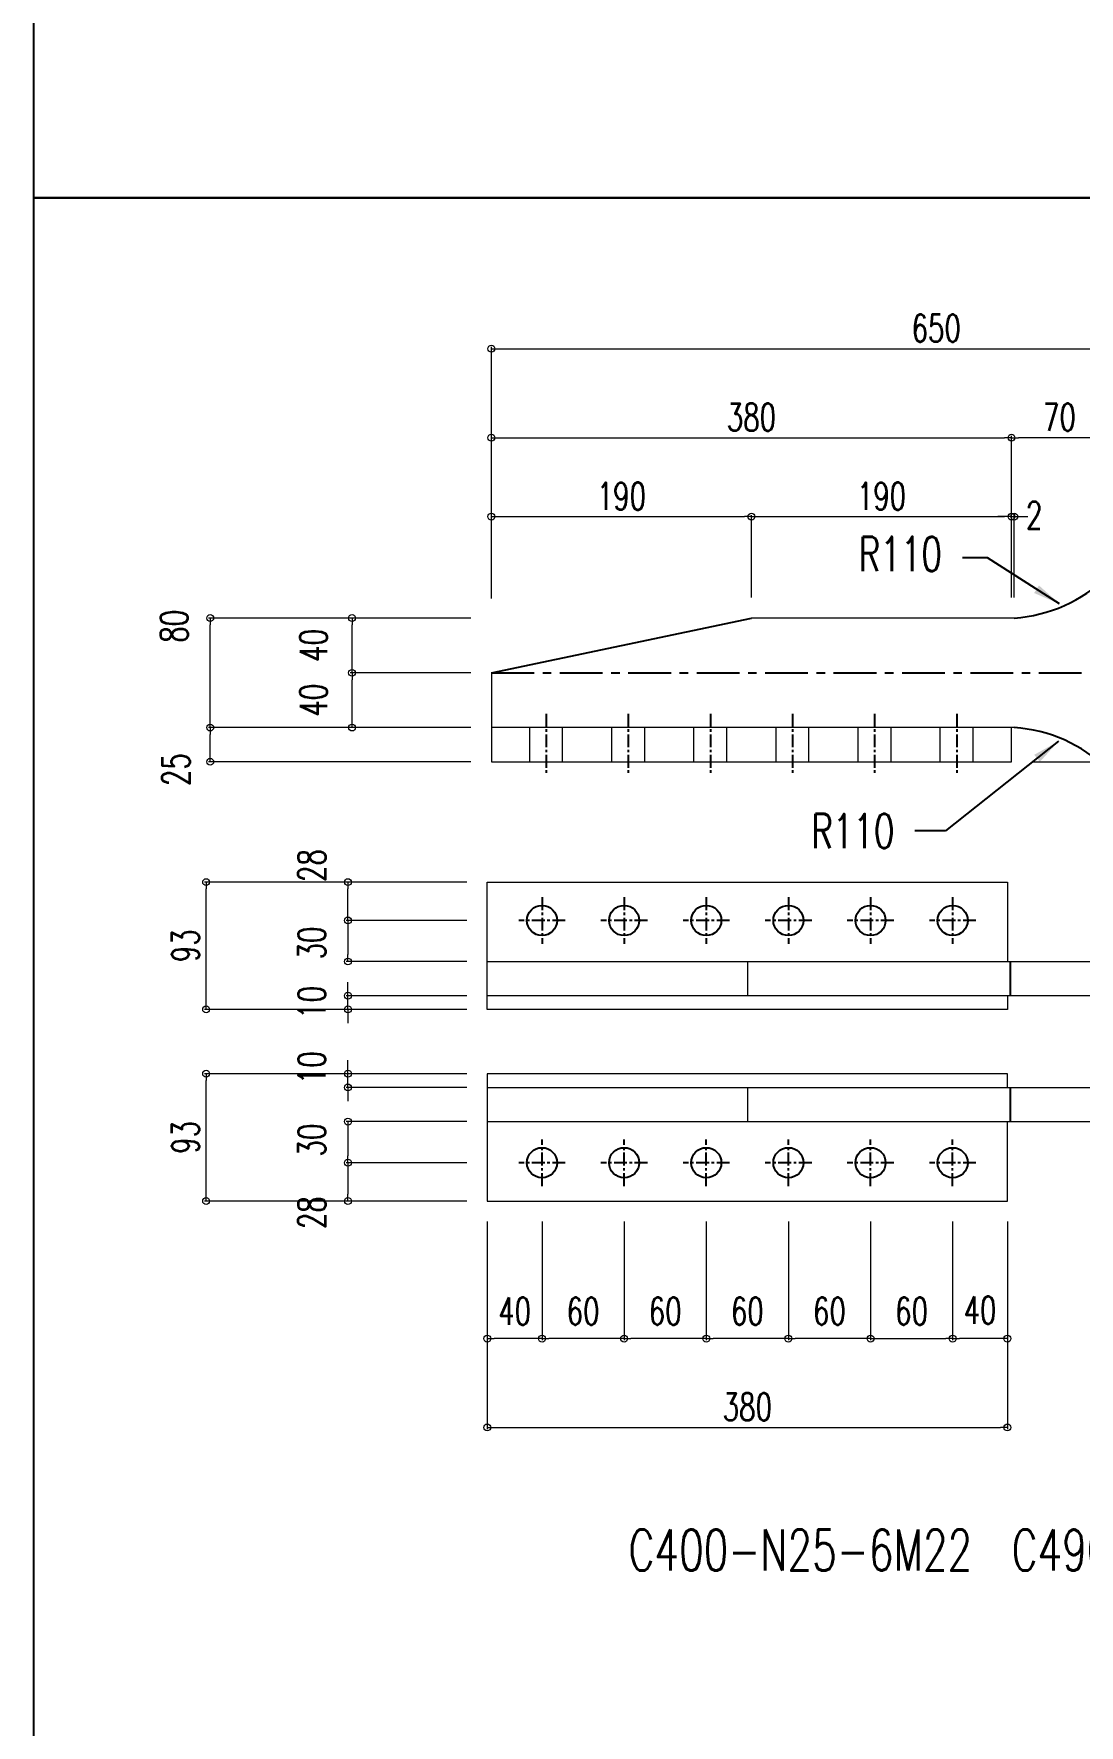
# Model space of a CAD drawing. Header units: millimetres. Extents: x -4568 to 36914, y -114 to 17788.
# Drawn here: x 23852 to 24616, y 8279 to 9515 of the extents above; entities that cross this region are included whole.
import ezdxf

# ---------------------------------------------------------------- set-up
doc = ezdxf.new("R2010")
doc.units = ezdxf.units.MM
doc.header["$LTSCALE"] = 5
for name, pattern in [('ACAD_ISO03W100', [30, 12, -18]), ('CENTER1', [10, 6.25, -1.25, 1.25, -1.25]), ('JIS_08_50', [53, 50, -1.125, 0.75, -1.125])]:
    doc.linetypes.add(name, pattern=pattern)
doc.layers.get('0').update_dxf_attribs({"color": 255})
doc.layers.get('DEFPOINTS').update_dxf_attribs({"color": 255})
for name, color, linetype in [('01', 7, 'Continuous'), ('CENTER', 2, 'JIS_08_50'), ('寸法', 4, 'Continuous'), ('補助線', 7, 'ACAD_ISO03W100'), ('金物', 142, 'Continuous')]:
    doc.layers.add(name, color=color, linetype=linetype)
doc.styles.add('KANJI', font='simplex.shx', dxfattribs={"width": 0.7, "bigfont": 'extfont2.shx'})
doc.styles.get("Standard").update_dxf_attribs({"font": 'simplex.shx', "width": 0.7, "height": 2.5, "bigfont": '@extfont2.shx'})
doc.styles.add('SUNPOU2', font='simplex.shx', dxfattribs={"width": 0.7, "height": 50, "bigfont": 'extfont2.shx'})
doc.dimstyles.new('コピー(2) - Standard', dxfattribs={"dimtxt": 25, "dimasz": 20, "dimexe": 0.18, "dimexo": 0.0625, "dimgap": 15, "dimtad": 1, "dimdec": 0, "dimzin": 0, "dimdsep": 46, "dimtxsty": 'Standard', "dimblk": 'DOTSMALL', "dimcen": 0.09, "dimadec": 0, "dimazin": 0, "dimtfac": 1, "dimtdec": 0, "dimtofl": 0, "dimtmove": 0, "dimatfit": 3, "dimfxl": 0, "dimtolj": 1, "dimtzin": 0, "dimarcsym": 0})
doc.dimstyles.new('一般寸法-小さめ', dxfattribs={"dimscale": 10, "dimtxt": 2, "dimasz": 0.5, "dimexe": 0.125, "dimexo": 1.5, "dimgap": 0.5, "dimtad": 1, "dimtxsty": 'KANJI', "dimblk": 'ORIGIN', "dimcen": 0, "dimclrd": 256, "dimclre": 256, "dimclrt": 256, "dimadec": 0, "dimazin": 0, "dimtfac": 1, "dimtmove": 2, "dimatfit": 2, "dimfxl": 0, "dimtolj": 2, "dimlwd": 5, "dimlwe": 5, "dimarcsym": 0})

# ---------------------------------------------------------------- blocks, each defined once
blk = doc.blocks.new('_Origin')
at = {"color": 0, "linetype": 'ByBlock', "lineweight": -2}
blk.add_line((0, 0), (-1, 0), dxfattribs=at)
blk.add_circle((0, 0), 0.5, dxfattribs=at)
blk = doc.blocks.new('*D335')
at = {"layer": 'DEFPOINTS', "color": 0, "transparency": 16777216}
for p in [(24566.1, 9219.8), (24186.1, 9088), (24566.1, 9088)]:
    blk.add_point(p, dxfattribs=at)
at = {"layer": '寸法', "lineweight": 5, "transparency": 16777216}
for p, q in [((24186.1, 9103), (24186.1, 9221.1)), ((24191.1, 9219.8), (24561.1, 9219.8)), ((24566.1, 9103), (24566.1, 9221.1))]:
    blk.add_line(p, q, dxfattribs=at)
at = {"layer": '寸法', "lineweight": 5, "transparency": 16777216, "xscale": 5, "yscale": 5, "zscale": 5, "rotation": 180}
blk.add_blockref('_Origin', (24186.1, 9219.8), dxfattribs=at)
at = {"layer": '寸法', "lineweight": 5, "transparency": 16777216, "xscale": 5, "yscale": 5, "zscale": 5}
blk.add_blockref('_Origin', (24566.1, 9219.8), dxfattribs=at)
at = {"layer": '寸法', "transparency": 16777216, "insert": (24376.1, 9234.8), "char_height": 20, "attachment_point": 5, "style": 'KANJI'}
blk.add_mtext('\\A2;380', dxfattribs=at)
blk = doc.blocks.new('*D336')
at = {"layer": 'DEFPOINTS', "color": 0, "transparency": 16777216}
for p in [(24566.1, 9219.8), (24636.1, 9119.5), (24566.1, 9088)]:
    blk.add_point(p, dxfattribs=at)
at = {"layer": '寸法', "lineweight": 5, "transparency": 16777216}
for p, q in [((24566.1, 9103), (24566.1, 9221.1)), ((24631.1, 9219.8), (24571.1, 9219.8)), ((24636.1, 9134.5), (24636.1, 9221.1))]:
    blk.add_line(p, q, dxfattribs=at)
at = {"layer": '寸法', "lineweight": 5, "transparency": 16777216, "xscale": 5, "yscale": 5, "zscale": 5, "rotation": 180}
blk.add_blockref('_Origin', (24566.1, 9219.8), dxfattribs=at)
at = {"layer": '寸法', "lineweight": 5, "transparency": 16777216, "xscale": 5, "yscale": 5, "zscale": 5}
blk.add_blockref('_Origin', (24636.1, 9219.8), dxfattribs=at)
at = {"layer": '寸法', "transparency": 16777216, "insert": (24601.1, 9234.8), "char_height": 20, "attachment_point": 5, "style": 'KANJI'}
blk.add_mtext('\\A2;70', dxfattribs=at)
blk = doc.blocks.new('*D338')
at = {"layer": 'DEFPOINTS', "color": 0, "transparency": 16777216}
for p in [(23980.7, 9088), (24186.1, 9088), (24186.1, 9008)]:
    blk.add_point(p, dxfattribs=at)
at = {"layer": '寸法', "lineweight": 5, "transparency": 16777216}
for p, q in [((24171.1, 9088), (23979.4, 9088)), ((23980.7, 9013), (23980.7, 9083)), ((24171.1, 9008), (23979.4, 9008))]:
    blk.add_line(p, q, dxfattribs=at)
at = {"layer": '寸法', "lineweight": 5, "transparency": 16777216, "xscale": 5, "yscale": 5, "zscale": 5}
for p, rotation in [((23980.7, 9088), 90), ((23980.7, 9008), 270)]:
    blk.add_blockref('_Origin', p, dxfattribs=dict(at, rotation=rotation))
at = {"layer": '寸法', "transparency": 16777216, "insert": (23954.4, 9082), "char_height": 20, "attachment_point": 5, "rotation": 90, "style": 'KANJI'}
blk.add_mtext('\\A2;80', dxfattribs=at)
blk = doc.blocks.new('*D520')
at = {"layer": 'DEFPOINTS', "color": 0, "transparency": 16777216}
for p in [(23980.7, 9008), (24186.1, 9008), (24186.1, 8983)]:
    blk.add_point(p, dxfattribs=at)
at = {"layer": '寸法', "lineweight": 5, "transparency": 16777216}
for p, q in [((24171.1, 9008), (23979.4, 9008)), ((23980.7, 8988), (23980.7, 9003)), ((24171.1, 8983), (23979.4, 8983))]:
    blk.add_line(p, q, dxfattribs=at)
at = {"layer": '寸法', "lineweight": 5, "transparency": 16777216, "xscale": 5, "yscale": 5, "zscale": 5}
for p, rotation in [((23980.7, 9008), 90), ((23980.7, 8983), 270)]:
    blk.add_blockref('_Origin', p, dxfattribs=dict(at, rotation=rotation))
at = {"layer": '寸法', "transparency": 16777216, "insert": (23955.7, 8977.3), "char_height": 20, "attachment_point": 5, "rotation": 90, "style": 'KANJI'}
blk.add_mtext('\\A2;25', dxfattribs=at)
blk = doc.blocks.new('*D341')
at = {"layer": 'DEFPOINTS', "color": 0, "transparency": 16777216}
for p in [(24084.3, 9048), (24186.1, 9048), (24186.1, 9008)]:
    blk.add_point(p, dxfattribs=at)
at = {"layer": '寸法', "lineweight": 5, "transparency": 16777216}
for p, q in [((24171.1, 9048), (24083, 9048)), ((24084.3, 9013), (24084.3, 9043)), ((24171.1, 9008), (24083, 9008))]:
    blk.add_line(p, q, dxfattribs=at)
at = {"layer": '寸法', "lineweight": 5, "transparency": 16777216, "xscale": 5, "yscale": 5, "zscale": 5}
for p, rotation in [((24084.3, 9048), 90), ((24084.3, 9008), 270)]:
    blk.add_blockref('_Origin', p, dxfattribs=dict(at, rotation=rotation))
at = {"layer": '寸法', "transparency": 16777216, "insert": (24056.1, 9028), "char_height": 20, "attachment_point": 5, "rotation": 90, "style": 'KANJI'}
blk.add_mtext('\\A2;40', dxfattribs=at)
blk = doc.blocks.new('*D342')
at = {"layer": 'DEFPOINTS', "color": 0, "transparency": 16777216}
for p in [(24084.3, 9088), (24186.1, 9088), (24186.1, 9048)]:
    blk.add_point(p, dxfattribs=at)
at = {"layer": '寸法', "lineweight": 5, "transparency": 16777216}
for p, q in [((24171.1, 9088), (24083, 9088)), ((24084.3, 9053), (24084.3, 9083)), ((24171.1, 9048), (24083, 9048))]:
    blk.add_line(p, q, dxfattribs=at)
at = {"layer": '寸法', "lineweight": 5, "transparency": 16777216, "xscale": 5, "yscale": 5, "zscale": 5}
for p, rotation in [((24084.3, 9088), 90), ((24084.3, 9048), 270)]:
    blk.add_blockref('_Origin', p, dxfattribs=dict(at, rotation=rotation))
at = {"layer": '寸法', "transparency": 16777216, "insert": (24056.1, 9068), "char_height": 20, "attachment_point": 5, "rotation": 90, "style": 'KANJI'}
blk.add_mtext('\\A2;40', dxfattribs=at)
blk = doc.blocks.new('*D522')
at = {"layer": 'DEFPOINTS', "color": 0, "transparency": 16777216}
for p in [(24566.1, 8983), (24636.1, 8978), (24645.7, 8978)]:
    blk.add_point(p, dxfattribs=at)
at = {"layer": '寸法', "lineweight": 5, "transparency": 16777216}
for p, q in [((24645.7, 8988), (24645.7, 8993)), ((24581.1, 8983), (24647, 8983)), ((24645.7, 8983), (24645.7, 8978)), ((24645.7, 8973), (24645.7, 8968)), ((24651.1, 8978), (24647, 8978))]:
    blk.add_line(p, q, dxfattribs=at)
at = {"layer": '寸法', "lineweight": 5, "transparency": 16777216, "xscale": 5, "yscale": 5, "zscale": 5}
for p, rotation in [((24645.7, 8983), 270), ((24645.7, 8978), 90)]:
    blk.add_blockref('_Origin', p, dxfattribs=dict(at, rotation=rotation))
at = {"layer": '寸法', "transparency": 16777216, "insert": (24672.5, 8941.6), "char_height": 20, "attachment_point": 5, "rotation": 90, "style": 'KANJI'}
blk.add_mtext('\\A2;5', dxfattribs=at)
blk = doc.blocks.new('*D343')
at = {"layer": 'DEFPOINTS', "color": 0, "transparency": 16777216}
for p in [(24836.1, 9284.8), (24836.1, 9119.5), (24186.1, 9087.3)]:
    blk.add_point(p, dxfattribs=at)
at = {"layer": '寸法', "lineweight": 5, "transparency": 16777216}
for p, q in [((24186.1, 9102.3), (24186.1, 9286.1)), ((24191.1, 9284.8), (24831.1, 9284.8)), ((24836.1, 9134.5), (24836.1, 9286.1))]:
    blk.add_line(p, q, dxfattribs=at)
at = {"layer": '寸法', "lineweight": 5, "transparency": 16777216, "xscale": 5, "yscale": 5, "zscale": 5, "rotation": 180}
blk.add_blockref('_Origin', (24186.1, 9284.8), dxfattribs=at)
at = {"layer": '寸法', "lineweight": 5, "transparency": 16777216, "xscale": 5, "yscale": 5, "zscale": 5}
blk.add_blockref('_Origin', (24836.1, 9284.8), dxfattribs=at)
at = {"layer": '寸法', "transparency": 16777216, "insert": (24511.1, 9299.8), "char_height": 20, "attachment_point": 5, "style": 'KANJI'}
blk.add_mtext('\\A2;650', dxfattribs=at)
blk = doc.blocks.new('_DotSmall')
at = {"color": 0, "linetype": 'ByBlock', "const_width": 0.5}
blk.add_lwpolyline([(-0.0625, 0, 1), (0.0625, 0, 1)], format="xyb", close=True, dxfattribs=at)
blk = doc.blocks.new('*D344')
at = {"layer": 'DEFPOINTS', "color": 0, "transparency": 16777216}
for p in [(24376.1, 9162.1), (24186.1, 9088), (24376.1, 9088)]:
    blk.add_point(p, dxfattribs=at)
at = {"layer": '寸法', "lineweight": 5, "transparency": 16777216}
for p, q in [((24186.1, 9103), (24186.1, 9163.3)), ((24191.1, 9162.1), (24371.1, 9162.1)), ((24376.1, 9103), (24376.1, 9163.3))]:
    blk.add_line(p, q, dxfattribs=at)
at = {"layer": '寸法', "lineweight": 5, "transparency": 16777216, "xscale": 5, "yscale": 5, "zscale": 5, "rotation": 180}
blk.add_blockref('_Origin', (24186.1, 9162.1), dxfattribs=at)
at = {"layer": '寸法', "lineweight": 5, "transparency": 16777216, "xscale": 5, "yscale": 5, "zscale": 5}
blk.add_blockref('_Origin', (24376.1, 9162.1), dxfattribs=at)
at = {"layer": '寸法', "transparency": 16777216, "insert": (24281.1, 9177.1), "char_height": 20, "attachment_point": 5, "style": 'KANJI'}
blk.add_mtext('\\A2;190', dxfattribs=at)
blk = doc.blocks.new('*D345')
at = {"layer": 'DEFPOINTS', "color": 0, "transparency": 16777216}
for p in [(24566.1, 9162.1), (24376.1, 9088), (24566.1, 9088)]:
    blk.add_point(p, dxfattribs=at)
at = {"layer": '寸法', "lineweight": 5, "transparency": 16777216}
for p, q in [((24376.1, 9103), (24376.1, 9163.3)), ((24381.1, 9162.1), (24561.1, 9162.1)), ((24566.1, 9103), (24566.1, 9163.3))]:
    blk.add_line(p, q, dxfattribs=at)
at = {"layer": '寸法', "lineweight": 5, "transparency": 16777216, "xscale": 5, "yscale": 5, "zscale": 5, "rotation": 180}
blk.add_blockref('_Origin', (24376.1, 9162.1), dxfattribs=at)
at = {"layer": '寸法', "lineweight": 5, "transparency": 16777216, "xscale": 5, "yscale": 5, "zscale": 5}
blk.add_blockref('_Origin', (24566.1, 9162.1), dxfattribs=at)
at = {"layer": '寸法', "transparency": 16777216, "insert": (24471.1, 9177.1), "char_height": 20, "attachment_point": 5, "style": 'KANJI'}
blk.add_mtext('\\A2;190', dxfattribs=at)
blk = doc.blocks.new('*D523')
at = {"layer": 'DEFPOINTS', "color": 0, "transparency": 16777216}
for p in [(24568.1, 9162.1), (24566.1, 9088), (24568.1, 9088)]:
    blk.add_point(p, dxfattribs=at)
at = {"layer": '寸法', "lineweight": 5, "transparency": 16777216}
for p, q in [((24561.1, 9162.1), (24556.1, 9162.1)), ((24566.1, 9103), (24566.1, 9163.3)), ((24566.1, 9162.1), (24568.1, 9162.1)), ((24568.1, 9103), (24568.1, 9163.3)), ((24573.1, 9162.1), (24578.1, 9162.1))]:
    blk.add_line(p, q, dxfattribs=at)
at = {"layer": '寸法', "lineweight": 5, "transparency": 16777216, "xscale": 5, "yscale": 5, "zscale": 5}
blk.add_blockref('_Origin', (24566.1, 9162.1), dxfattribs=at)
at = {"layer": '寸法', "lineweight": 5, "transparency": 16777216, "xscale": 5, "yscale": 5, "zscale": 5, "rotation": 180}
blk.add_blockref('_Origin', (24568.1, 9162.1), dxfattribs=at)
at = {"layer": '寸法', "transparency": 16777216, "insert": (24582.7, 9163.1), "char_height": 20, "attachment_point": 5, "style": 'KANJI'}
blk.add_mtext('\\A2;2', dxfattribs=at)
blk = doc.blocks.new('*D352')
at = {"layer": 'DEFPOINTS', "color": 0, "transparency": 16777216}
for p in [(24183.1, 8720.1), (24081.3, 8690.1), (24183.1, 8690.1)]:
    blk.add_point(p, dxfattribs=at)
at = {"layer": '寸法', "lineweight": 5, "transparency": 16777216}
for p, q in [((24168.1, 8720.1), (24080, 8720.1)), ((24081.3, 8715.1), (24081.3, 8695.1)), ((24168.1, 8690.1), (24080, 8690.1))]:
    blk.add_line(p, q, dxfattribs=at)
at = {"layer": '寸法', "lineweight": 5, "transparency": 16777216, "xscale": 5, "yscale": 5, "zscale": 5}
for p, rotation in [((24081.3, 8720.1), 90), ((24081.3, 8690.1), 270)]:
    blk.add_blockref('_Origin', p, dxfattribs=dict(at, rotation=rotation))
at = {"layer": '寸法', "transparency": 16777216, "insert": (24055, 8706.6), "char_height": 20, "attachment_point": 5, "rotation": 90, "style": 'KANJI'}
blk.add_mtext('\\A2;30', dxfattribs=at)
blk = doc.blocks.new('*D524')
at = {"layer": 'DEFPOINTS', "color": 0, "transparency": 16777216}
for p in [(23977.7, 8895.1), (24183.1, 8895.1), (24183.1, 8802.1)]:
    blk.add_point(p, dxfattribs=at)
at = {"layer": '寸法', "lineweight": 5, "transparency": 16777216}
for p, q in [((24168.1, 8895.1), (23976.4, 8895.1)), ((23977.7, 8807.1), (23977.7, 8890.1)), ((24168.1, 8802.1), (23976.4, 8802.1))]:
    blk.add_line(p, q, dxfattribs=at)
at = {"layer": '寸法', "lineweight": 5, "transparency": 16777216, "xscale": 5, "yscale": 5, "zscale": 5}
for p, rotation in [((23977.7, 8895.1), 90), ((23977.7, 8802.1), 270)]:
    blk.add_blockref('_Origin', p, dxfattribs=dict(at, rotation=rotation))
at = {"layer": '寸法', "transparency": 16777216, "insert": (23962.7, 8848.6), "char_height": 20, "attachment_point": 5, "rotation": 90, "style": 'KANJI'}
blk.add_mtext('\\A2;93', dxfattribs=at)
blk = doc.blocks.new('*D353')
at = {"layer": 'DEFPOINTS', "color": 0, "transparency": 16777216}
for p in [(24081.3, 8895.1), (24183.1, 8895.1), (24183.1, 8867.1)]:
    blk.add_point(p, dxfattribs=at)
at = {"layer": '寸法', "lineweight": 5, "transparency": 16777216}
for p, q in [((24168.1, 8895.1), (24080, 8895.1)), ((24081.3, 8872.1), (24081.3, 8890.1)), ((24168.1, 8867.1), (24080, 8867.1))]:
    blk.add_line(p, q, dxfattribs=at)
at = {"layer": '寸法', "lineweight": 5, "transparency": 16777216, "xscale": 5, "yscale": 5, "zscale": 5}
for p, rotation in [((24081.3, 8895.1), 90), ((24081.3, 8867.1), 270)]:
    blk.add_blockref('_Origin', p, dxfattribs=dict(at, rotation=rotation))
at = {"layer": '寸法', "transparency": 16777216, "insert": (24055, 8907.2), "char_height": 20, "attachment_point": 5, "rotation": 90, "style": 'KANJI'}
blk.add_mtext('\\A2;28', dxfattribs=at)
blk = doc.blocks.new('*D354')
at = {"layer": 'DEFPOINTS', "color": 0, "transparency": 16777216}
for p in [(24081.3, 8812.1), (24183.1, 8812.1), (24183.1, 8802.1)]:
    blk.add_point(p, dxfattribs=at)
at = {"layer": '寸法', "lineweight": 5, "transparency": 16777216}
for p, q in [((24168.1, 8812.1), (24080, 8812.1)), ((24081.3, 8817.1), (24081.3, 8822.1)), ((24081.3, 8802.1), (24081.3, 8812.1)), ((24168.1, 8802.1), (24080, 8802.1)), ((24081.3, 8797.1), (24081.3, 8792.1))]:
    blk.add_line(p, q, dxfattribs=at)
at = {"layer": '寸法', "lineweight": 5, "transparency": 16777216, "xscale": 5, "yscale": 5, "zscale": 5}
for p, rotation in [((24081.3, 8812.1), 270), ((24081.3, 8802.1), 90)]:
    blk.add_blockref('_Origin', p, dxfattribs=dict(at, rotation=rotation))
at = {"layer": '寸法', "transparency": 16777216, "insert": (24055, 8807.2), "char_height": 20, "attachment_point": 5, "rotation": 90, "style": 'KANJI'}
blk.add_mtext('\\A2;10', dxfattribs=at)
blk = doc.blocks.new('*D526')
at = {"layer": 'DEFPOINTS', "color": 0, "transparency": 16777216}
for p in [(23977.7, 8755.1), (24183.1, 8755.1), (24183.1, 8662.1)]:
    blk.add_point(p, dxfattribs=at)
at = {"layer": '寸法', "lineweight": 5, "transparency": 16777216}
for p, q in [((24168.1, 8755.1), (23976.4, 8755.1)), ((23977.7, 8667.1), (23977.7, 8750.1)), ((24168.1, 8662.1), (23976.4, 8662.1))]:
    blk.add_line(p, q, dxfattribs=at)
at = {"layer": '寸法', "lineweight": 5, "transparency": 16777216, "xscale": 5, "yscale": 5, "zscale": 5}
for p, rotation in [((23977.7, 8755.1), 90), ((23977.7, 8662.1), 270)]:
    blk.add_blockref('_Origin', p, dxfattribs=dict(at, rotation=rotation))
at = {"layer": '寸法', "transparency": 16777216, "insert": (23962.7, 8708.6), "char_height": 20, "attachment_point": 5, "rotation": 90, "style": 'KANJI'}
blk.add_mtext('\\A2;93', dxfattribs=at)
blk = doc.blocks.new('*D355')
at = {"layer": 'DEFPOINTS', "color": 0, "transparency": 16777216}
for p in [(24081.3, 8755.1), (24183.1, 8755.1), (24183.1, 8745.1)]:
    blk.add_point(p, dxfattribs=at)
at = {"layer": '寸法', "lineweight": 5, "transparency": 16777216}
for p, q in [((24081.3, 8760.1), (24081.3, 8765.1)), ((24168.1, 8755.1), (24080, 8755.1)), ((24081.3, 8745.1), (24081.3, 8755.1)), ((24168.1, 8745.1), (24080, 8745.1)), ((24081.3, 8740.1), (24081.3, 8735.1))]:
    blk.add_line(p, q, dxfattribs=at)
at = {"layer": '寸法', "lineweight": 5, "transparency": 16777216, "xscale": 5, "yscale": 5, "zscale": 5}
for p, rotation in [((24081.3, 8755.1), 270), ((24081.3, 8745.1), 90)]:
    blk.add_blockref('_Origin', p, dxfattribs=dict(at, rotation=rotation))
at = {"layer": '寸法', "transparency": 16777216, "insert": (24055, 8759.5), "char_height": 20, "attachment_point": 5, "rotation": 90, "style": 'KANJI'}
blk.add_mtext('\\A2;10', dxfattribs=at)
blk = doc.blocks.new('*D356')
at = {"layer": 'DEFPOINTS', "color": 0, "transparency": 16777216}
for p in [(24183.1, 8690.1), (24081.3, 8662.1), (24183.1, 8662.1)]:
    blk.add_point(p, dxfattribs=at)
at = {"layer": '寸法', "lineweight": 5, "transparency": 16777216}
for p, q in [((24168.1, 8690.1), (24080, 8690.1)), ((24081.3, 8685.1), (24081.3, 8667.1)), ((24168.1, 8662.1), (24080, 8662.1))]:
    blk.add_line(p, q, dxfattribs=at)
at = {"layer": '寸法', "lineweight": 5, "transparency": 16777216, "xscale": 5, "yscale": 5, "zscale": 5}
for p, rotation in [((24081.3, 8690.1), 90), ((24081.3, 8662.1), 270)]:
    blk.add_blockref('_Origin', p, dxfattribs=dict(at, rotation=rotation))
at = {"layer": '寸法', "transparency": 16777216, "insert": (24055, 8653.6), "char_height": 20, "attachment_point": 5, "rotation": 90, "style": 'KANJI'}
blk.add_mtext('\\A2;28', dxfattribs=at)
blk = doc.blocks.new('*D527')
at = {"layer": 'DEFPOINTS', "color": 0, "transparency": 16777216}
for p in [(24183.1, 8662.1), (24563.1, 8662.1), (24563.1, 8496.7)]:
    blk.add_point(p, dxfattribs=at)
at = {"layer": '寸法', "lineweight": 5, "transparency": 16777216}
for p, q in [((24183.1, 8647.1), (24183.1, 8495.5)), ((24563.1, 8647.1), (24563.1, 8495.5)), ((24188.1, 8496.7), (24558.1, 8496.7))]:
    blk.add_line(p, q, dxfattribs=at)
at = {"layer": '寸法', "lineweight": 5, "transparency": 16777216, "xscale": 5, "yscale": 5, "zscale": 5, "rotation": 180}
blk.add_blockref('_Origin', (24183.1, 8496.7), dxfattribs=at)
at = {"layer": '寸法', "lineweight": 5, "transparency": 16777216, "xscale": 5, "yscale": 5, "zscale": 5}
blk.add_blockref('_Origin', (24563.1, 8496.7), dxfattribs=at)
at = {"layer": '寸法', "transparency": 16777216, "insert": (24373.1, 8511.7), "char_height": 20, "attachment_point": 5, "style": 'KANJI'}
blk.add_mtext('\\A2;380', dxfattribs=at)
blk = doc.blocks.new('*D357')
at = {"layer": 'DEFPOINTS', "color": 0, "transparency": 16777216}
for p in [(24283.1, 8662.1), (24343.1, 8662.1), (24283.1, 8561.6)]:
    blk.add_point(p, dxfattribs=at)
at = {"layer": '寸法', "lineweight": 5, "transparency": 16777216}
for p, q in [((24283.1, 8647.1), (24283.1, 8560.4)), ((24343.1, 8647.1), (24343.1, 8560.4)), ((24338.1, 8561.6), (24288.1, 8561.6))]:
    blk.add_line(p, q, dxfattribs=at)
at = {"layer": '寸法', "lineweight": 5, "transparency": 16777216, "xscale": 5, "yscale": 5, "zscale": 5, "rotation": 180}
blk.add_blockref('_Origin', (24283.1, 8561.6), dxfattribs=at)
at = {"layer": '寸法', "lineweight": 5, "transparency": 16777216, "xscale": 5, "yscale": 5, "zscale": 5}
blk.add_blockref('_Origin', (24343.1, 8561.6), dxfattribs=at)
at = {"layer": '寸法', "transparency": 16777216, "insert": (24313.1, 8581.6), "char_height": 20, "attachment_point": 5, "style": 'KANJI'}
blk.add_mtext('\\A2;60', dxfattribs=at)
blk = doc.blocks.new('*D358')
at = {"layer": 'DEFPOINTS', "color": 0, "transparency": 16777216}
for p in [(24183.1, 8662.1), (24223.1, 8662.1), (24183.1, 8561.6)]:
    blk.add_point(p, dxfattribs=at)
at = {"layer": '寸法', "lineweight": 5, "transparency": 16777216}
for p, q in [((24183.1, 8647.1), (24183.1, 8560.4)), ((24223.1, 8647.1), (24223.1, 8560.4)), ((24218.1, 8561.6), (24188.1, 8561.6))]:
    blk.add_line(p, q, dxfattribs=at)
at = {"layer": '寸法', "lineweight": 5, "transparency": 16777216, "xscale": 5, "yscale": 5, "zscale": 5, "rotation": 180}
blk.add_blockref('_Origin', (24183.1, 8561.6), dxfattribs=at)
at = {"layer": '寸法', "lineweight": 5, "transparency": 16777216, "xscale": 5, "yscale": 5, "zscale": 5}
blk.add_blockref('_Origin', (24223.1, 8561.6), dxfattribs=at)
at = {"layer": '寸法', "transparency": 16777216, "insert": (24203.1, 8581.6), "char_height": 20, "attachment_point": 5, "style": 'KANJI'}
blk.add_mtext('\\A2;40', dxfattribs=at)
blk = doc.blocks.new('*D359')
at = {"layer": 'DEFPOINTS', "color": 0, "transparency": 16777216}
for p in [(24403.1, 8662.1), (24463.1, 8662.1), (24403.1, 8561.6)]:
    blk.add_point(p, dxfattribs=at)
at = {"layer": '寸法', "lineweight": 5, "transparency": 16777216}
for p, q in [((24403.1, 8647.1), (24403.1, 8560.4)), ((24463.1, 8647.1), (24463.1, 8560.4)), ((24458.1, 8561.6), (24408.1, 8561.6))]:
    blk.add_line(p, q, dxfattribs=at)
at = {"layer": '寸法', "lineweight": 5, "transparency": 16777216, "xscale": 5, "yscale": 5, "zscale": 5, "rotation": 180}
blk.add_blockref('_Origin', (24403.1, 8561.6), dxfattribs=at)
at = {"layer": '寸法', "lineweight": 5, "transparency": 16777216, "xscale": 5, "yscale": 5, "zscale": 5}
blk.add_blockref('_Origin', (24463.1, 8561.6), dxfattribs=at)
at = {"layer": '寸法', "transparency": 16777216, "insert": (24433.1, 8581.6), "char_height": 20, "attachment_point": 5, "style": 'KANJI'}
blk.add_mtext('\\A2;60', dxfattribs=at)
blk = doc.blocks.new('*D360')
at = {"layer": 'DEFPOINTS', "color": 0, "transparency": 16777216}
for p in [(24463.1, 8662.1), (24523.1, 8662.1), (24523.1, 8561.6)]:
    blk.add_point(p, dxfattribs=at)
at = {"layer": '寸法', "lineweight": 5, "transparency": 16777216}
for p, q in [((24463.1, 8647.1), (24463.1, 8560.4)), ((24523.1, 8647.1), (24523.1, 8560.4)), ((24468.1, 8561.6), (24518.1, 8561.6))]:
    blk.add_line(p, q, dxfattribs=at)
at = {"layer": '寸法', "lineweight": 5, "transparency": 16777216, "xscale": 5, "yscale": 5, "zscale": 5, "rotation": 180}
blk.add_blockref('_Origin', (24463.1, 8561.6), dxfattribs=at)
at = {"layer": '寸法', "lineweight": 5, "transparency": 16777216, "xscale": 5, "yscale": 5, "zscale": 5}
blk.add_blockref('_Origin', (24523.1, 8561.6), dxfattribs=at)
at = {"layer": '寸法', "transparency": 16777216, "insert": (24493.1, 8581.6), "char_height": 20, "attachment_point": 5, "style": 'KANJI'}
blk.add_mtext('\\A2;60', dxfattribs=at)
blk = doc.blocks.new('*D361')
at = {"layer": 'DEFPOINTS', "color": 0, "transparency": 16777216}
for p in [(24523.1, 8662.1), (24563.1, 8662.1), (24523.1, 8561.6)]:
    blk.add_point(p, dxfattribs=at)
at = {"layer": '寸法', "lineweight": 5, "transparency": 16777216}
for p, q in [((24523.1, 8647.1), (24523.1, 8560.4)), ((24563.1, 8647.1), (24563.1, 8560.4)), ((24558.1, 8561.6), (24528.1, 8561.6))]:
    blk.add_line(p, q, dxfattribs=at)
at = {"layer": '寸法', "lineweight": 5, "transparency": 16777216, "xscale": 5, "yscale": 5, "zscale": 5, "rotation": 180}
blk.add_blockref('_Origin', (24523.1, 8561.6), dxfattribs=at)
at = {"layer": '寸法', "lineweight": 5, "transparency": 16777216, "xscale": 5, "yscale": 5, "zscale": 5}
blk.add_blockref('_Origin', (24563.1, 8561.6), dxfattribs=at)
at = {"layer": '寸法', "transparency": 16777216, "insert": (24543.1, 8582.4), "char_height": 20, "attachment_point": 5, "style": 'KANJI'}
blk.add_mtext('\\A2;40', dxfattribs=at)
blk = doc.blocks.new('*D362')
at = {"layer": 'DEFPOINTS', "color": 0, "transparency": 16777216}
for p in [(24183.1, 8867.1), (24081.3, 8837.1), (24183.1, 8837.1)]:
    blk.add_point(p, dxfattribs=at)
at = {"layer": '寸法', "lineweight": 5, "transparency": 16777216}
for p, q in [((24168.1, 8867.1), (24080, 8867.1)), ((24081.3, 8862.1), (24081.3, 8842.1)), ((24168.1, 8837.1), (24080, 8837.1))]:
    blk.add_line(p, q, dxfattribs=at)
at = {"layer": '寸法', "lineweight": 5, "transparency": 16777216, "xscale": 5, "yscale": 5, "zscale": 5}
for p, rotation in [((24081.3, 8867.1), 90), ((24081.3, 8837.1), 270)]:
    blk.add_blockref('_Origin', p, dxfattribs=dict(at, rotation=rotation))
at = {"layer": '寸法', "transparency": 16777216, "insert": (24055, 8850.6), "char_height": 20, "attachment_point": 5, "rotation": 90, "style": 'KANJI'}
blk.add_mtext('\\A2;30', dxfattribs=at)
blk = doc.blocks.new('*D363')
at = {"layer": 'DEFPOINTS', "color": 0, "transparency": 16777216}
for p in [(24343.1, 8662.1), (24403.1, 8662.1), (24343.1, 8561.6)]:
    blk.add_point(p, dxfattribs=at)
at = {"layer": '寸法', "lineweight": 5, "transparency": 16777216}
for p, q in [((24343.1, 8647.1), (24343.1, 8560.4)), ((24403.1, 8647.1), (24403.1, 8560.4)), ((24398.1, 8561.6), (24348.1, 8561.6))]:
    blk.add_line(p, q, dxfattribs=at)
at = {"layer": '寸法', "lineweight": 5, "transparency": 16777216, "xscale": 5, "yscale": 5, "zscale": 5, "rotation": 180}
blk.add_blockref('_Origin', (24343.1, 8561.6), dxfattribs=at)
at = {"layer": '寸法', "lineweight": 5, "transparency": 16777216, "xscale": 5, "yscale": 5, "zscale": 5}
blk.add_blockref('_Origin', (24403.1, 8561.6), dxfattribs=at)
at = {"layer": '寸法', "transparency": 16777216, "insert": (24373.1, 8581.6), "char_height": 20, "attachment_point": 5, "style": 'KANJI'}
blk.add_mtext('\\A2;60', dxfattribs=at)
blk = doc.blocks.new('*D364')
at = {"layer": 'DEFPOINTS', "color": 0, "transparency": 16777216}
for p in [(24223.1, 8662.1), (24283.1, 8662.1), (24223.1, 8561.6)]:
    blk.add_point(p, dxfattribs=at)
at = {"layer": '寸法', "lineweight": 5, "transparency": 16777216}
for p, q in [((24223.1, 8647.1), (24223.1, 8560.4)), ((24283.1, 8647.1), (24283.1, 8560.4)), ((24278.1, 8561.6), (24228.1, 8561.6))]:
    blk.add_line(p, q, dxfattribs=at)
at = {"layer": '寸法', "lineweight": 5, "transparency": 16777216, "xscale": 5, "yscale": 5, "zscale": 5, "rotation": 180}
blk.add_blockref('_Origin', (24223.1, 8561.6), dxfattribs=at)
at = {"layer": '寸法', "lineweight": 5, "transparency": 16777216, "xscale": 5, "yscale": 5, "zscale": 5}
blk.add_blockref('_Origin', (24283.1, 8561.6), dxfattribs=at)
at = {"layer": '寸法', "transparency": 16777216, "insert": (24253.1, 8581.6), "char_height": 20, "attachment_point": 5, "style": 'KANJI'}
blk.add_mtext('\\A2;60', dxfattribs=at)

msp = doc.modelspace()

# ---------------------------------------------------------------- linework, layer by layer
at = {"layer": '01', "ltscale": 2}
for points in [[(23851.831, 9544.424), (26651.831, 9544.424), (26651.831, 9395.081), (23851.831, 9395.081)], [(23851.831, 9395.081), (25251.831, 9395.081), (25251.831, 8144.619), (23851.831, 8144.619)]]:
    msp.add_lwpolyline(points, close=True, dxfattribs=at)
at = {"layer": 'CENTER', "color": 7, "linetype": 'CENTER1'}
msp.add_line((24186.106, 9048.038), (24863.76, 9048.038), dxfattribs=at)
at = {"layer": '寸法', "linetype": 'CENTER1', "ltscale": 0.3}
for p, q in [((24226.106, 9018.038), (24226.106, 8973.038)), ((24286.106, 9018.038), (24286.106, 8973.038)), ((24346.106, 9018.038), (24346.106, 8973.038)), ((24406.106, 9018.038), (24406.106, 8973.038)), ((24466.106, 9018.038), (24466.106, 8973.038)), ((24526.106, 9018.038), (24526.106, 8973.038)), ((24223.106, 8884.081), (24223.106, 8850.081)), ((24283.106, 8884.081), (24283.106, 8850.081)), ((24343.106, 8884.081), (24343.106, 8850.081)), ((24403.106, 8884.081), (24403.106, 8850.081)), ((24463.106, 8884.081), (24463.106, 8850.081)), ((24523.106, 8884.081), (24523.106, 8850.081)), ((24240.106, 8867.081), (24206.106, 8867.081)), ((24300.106, 8867.081), (24266.106, 8867.081)), ((24360.106, 8867.081), (24326.106, 8867.081)), ((24420.106, 8867.081), (24386.106, 8867.081)), ((24480.106, 8867.081), (24446.106, 8867.081)), ((24540.106, 8867.081), (24506.106, 8867.081)), ((24223.106, 8673.081), (24223.106, 8707.081)), ((24283.106, 8673.081), (24283.106, 8707.081)), ((24343.106, 8673.081), (24343.106, 8707.081)), ((24403.106, 8673.081), (24403.106, 8707.081)), ((24463.106, 8673.081), (24463.106, 8707.081)), ((24523.106, 8673.081), (24523.106, 8707.081)), ((24240.106, 8690.081), (24206.106, 8690.081)), ((24300.106, 8690.081), (24266.106, 8690.081)), ((24360.106, 8690.081), (24326.106, 8690.081)), ((24420.106, 8690.081), (24386.106, 8690.081)), ((24480.106, 8690.081), (24446.106, 8690.081)), ((24540.106, 8690.081), (24506.106, 8690.081))]:
    msp.add_line(p, q, dxfattribs=at)
at = {"layer": '補助線', "lineweight": 18}
for p, q in [((24214.106, 8983.038), (24214.106, 9008.038)), ((24238.106, 8983.038), (24238.106, 9008.038)), ((24274.106, 8983.038), (24274.106, 9008.038)), ((24298.106, 8983.038), (24298.106, 9008.038)), ((24334.106, 8983.038), (24334.106, 9008.038)), ((24358.106, 8983.038), (24358.106, 9008.038)), ((24394.106, 8983.038), (24394.106, 9008.038)), ((24418.106, 8983.038), (24418.106, 9008.038)), ((24454.106, 8983.038), (24454.106, 9008.038)), ((24478.106, 8983.038), (24478.106, 9008.038)), ((24514.106, 8983.038), (24514.106, 9008.038)), ((24538.106, 8983.038), (24538.106, 9008.038))]:
    msp.add_line(p, q, dxfattribs=at)
at = {"layer": '金物'}
msp.add_line((24186.106, 9048.038), (24376.106, 9088.038), dxfattribs=at)
at = {"layer": '金物', "lineweight": 18}
for p, q in [((24568.106, 9088.038), (24376.106, 9088.038)), ((24186.106, 9048.038), (24186.106, 9008.038)), ((24186.106, 9008.038), (24186.106, 8983.038)), ((24568.106, 9008.038), (24186.106, 9008.038)), ((24566.106, 8983.038), (24566.106, 9008.038)), ((24186.106, 8983.038), (24566.106, 8983.038)), ((24183.106, 8802.081), (24183.106, 8895.081)), ((24183.106, 8895.081), (24563.106, 8895.081)), ((24563.106, 8895.081), (24563.106, 8837.081)), ((24183.106, 8837.081), (24833.106, 8837.081)), ((24373.106, 8837.081), (24373.106, 8812.081)), ((24833.106, 8812.081), (24183.106, 8812.081)), ((24563.106, 8812.081), (24563.106, 8802.081)), ((24563.106, 8802.081), (24183.106, 8802.081)), ((24183.106, 8755.081), (24183.106, 8662.081)), ((24563.106, 8755.081), (24183.106, 8755.081)), ((24563.106, 8745.081), (24563.106, 8755.081)), ((24183.106, 8745.081), (24833.106, 8745.081)), ((24373.106, 8745.081), (24373.106, 8720.081)), ((24833.106, 8720.081), (24183.106, 8720.081)), ((24563.106, 8662.081), (24563.106, 8720.081)), ((24183.106, 8662.081), (24563.106, 8662.081))]:
    msp.add_line(p, q, dxfattribs=at)
at = {"layer": '金物', "ltscale": 2}
for p, q in [((24565.106, 8837.081), (24565.106, 8812.081)), ((24565.106, 8745.081), (24565.106, 8720.081))]:
    msp.add_line(p, q, dxfattribs=at)
at = {"layer": '金物', "ltscale": 2.5}
for centre in [(24223.106, 8867.081), (24283.106, 8867.081), (24343.106, 8867.081), (24403.106, 8867.081), (24463.106, 8867.081), (24523.106, 8867.081), (24223.106, 8690.081), (24283.106, 8690.081), (24343.106, 8690.081), (24403.106, 8690.081), (24463.106, 8690.081), (24523.106, 8690.081)]:
    msp.add_circle(centre, 11, dxfattribs=at)
at = {"layer": '金物', "ltscale": 2}
for centre, start, end in [((24560.316, 9197.761), 274.060941, 313.550946), ((24560.316, 8898.314), 46.449054, 85.939059)]:
    msp.add_arc(centre, 110, start, end, dxfattribs=at)

# ---------------------------------------------------------------- texts
at = {"layer": '寸法', "char_height": 25, "width": 98.97993}
for s, insert, attachment_point in [('\\A1;R110', (24515.325, 9122.364), 9), ('R110', (24480.567, 8944.965), 3)]:
    msp.add_mtext(s, dxfattribs=dict(at, insert=insert, attachment_point=attachment_point))
at = {"layer": '寸法', "ltscale": 2, "insert": (24551.831, 8407.064), "char_height": 30, "width": 1400, "attachment_point": 5, "style": 'SUNPOU2'}
msp.add_mtext('C400-N25-6M22  C490-N25-6M22', dxfattribs=at)

# ---------------------------------------------------------------- dimensions: what is measured, and where the dimension line sits
at = {"layer": '寸法'}
for base, p1, p2, picture, middle in [((24836.106, 9284.832), (24186.106, 9087.294), (24836.106, 9119.538), '*D343', (24511.106, 9299.832)), ((24566.106, 9219.832), (24186.106, 9088.038), (24566.106, 9088.038), '*D335', (24376.106, 9234.832)), ((24566.106, 9219.832), (24636.106, 9119.538), (24566.106, 9088.038), '*D336', (24601.106, 9234.832)), ((24376.106, 9162.06), (24186.106, 9088.038), (24376.106, 9088.038), '*D344', (24281.106, 9177.06)), ((24566.106, 9162.06), (24376.106, 9088.038), (24566.106, 9088.038), '*D345', (24471.106, 9177.06)), ((24563.106, 8496.724), (24183.106, 8662.081), (24563.106, 8662.081), '*D527', (24373.106, 8511.724))]:
    dim = msp.add_linear_dim(base=base, p1=p1, p2=p2, dimstyle='一般寸法-小さめ', dxfattribs=at)
    dim.commit()
    dim.dimension.update_dxf_attribs({"geometry": picture, "text_midpoint": middle})
for base, p1, p2, picture, middle in [((24568.106, 9162.06), (24566.106, 9088.038), (24568.106, 9088.038), '*D523', (24582.674, 9163.138)), ((24183.106, 8561.602), (24223.106, 8662.081), (24183.106, 8662.081), '*D358', (24203.106, 8581.602)), ((24223.106, 8561.602), (24283.106, 8662.081), (24223.106, 8662.081), '*D364', (24253.106, 8581.602)), ((24283.106, 8561.602), (24343.106, 8662.081), (24283.106, 8662.081), '*D357', (24313.106, 8581.602)), ((24343.106, 8561.602), (24403.106, 8662.081), (24343.106, 8662.081), '*D363', (24373.106, 8581.602)), ((24403.106, 8561.602), (24463.106, 8662.081), (24403.106, 8662.081), '*D359', (24433.106, 8581.602)), ((24523.106, 8561.602), (24463.106, 8662.081), (24523.106, 8662.081), '*D360', (24493.106, 8581.602)), ((24523.106, 8561.602), (24563.106, 8662.081), (24523.106, 8662.081), '*D361', (24543.106, 8582.363))]:
    dim = msp.add_linear_dim(base=base, p1=p1, p2=p2, dimstyle='一般寸法-小さめ', dxfattribs=at)
    dim.commit()
    dim.dimension.update_dxf_attribs({"geometry": picture, "text_midpoint": middle, "dimtype": 160})
for base, p1, p2, angle, picture, middle in [((23980.679, 9088.038), (24186.106, 9008.038), (24186.106, 9088.038), 270, '*D338', (23954.429, 9081.965)), ((24084.298, 9088.038), (24186.106, 9048.038), (24186.106, 9088.038), 270, '*D342', (24056.143, 9068.038)), ((24084.298, 9048.038), (24186.106, 9008.038), (24186.106, 9048.038), 270, '*D341', (24056.143, 9028.038)), ((23980.679, 9008.038), (24186.106, 8983.038), (24186.106, 9008.038), 270, '*D520', (23955.679, 8977.282)), ((24645.732, 8978.038), (24566.106, 8983.038), (24636.106, 8978.038), 90, '*D522', (24672.473, 8941.608)), ((24081.298, 8895.081), (24183.106, 8867.081), (24183.106, 8895.081), 90, '*D353', (24055.048, 8907.172)), ((24081.298, 8837.081), (24183.106, 8867.081), (24183.106, 8837.081), 90, '*D362', (24055.048, 8850.581)), ((24081.298, 8812.081), (24183.106, 8802.081), (24183.106, 8812.081), 270, '*D354', (24055.048, 8807.231)), ((24081.298, 8755.081), (24183.106, 8745.081), (24183.106, 8755.081), 270, '*D355', (24055.048, 8759.539)), ((24081.298, 8690.081), (24183.106, 8720.081), (24183.106, 8690.081), 90, '*D352', (24055.048, 8706.581)), ((24081.298, 8662.081), (24183.106, 8690.081), (24183.106, 8662.081), 90, '*D356', (24055.048, 8653.637))]:
    dim = msp.add_linear_dim(base=base, p1=p1, p2=p2, angle=angle, dimstyle='一般寸法-小さめ', dxfattribs=at)
    dim.commit()
    dim.dimension.update_dxf_attribs({"geometry": picture, "text_midpoint": middle, "dimtype": 160})
for base, p1, p2, picture, middle in [((23977.679, 8895.081), (24183.106, 8802.081), (24183.106, 8895.081), '*D524', (23962.679, 8848.581)), ((23977.679, 8755.081), (24183.106, 8662.081), (24183.106, 8755.081), '*D526', (23962.679, 8708.581))]:
    dim = msp.add_linear_dim(base=base, p1=p1, p2=p2, angle=270, dimstyle='一般寸法-小さめ', dxfattribs=at)
    dim.commit()
    dim.dimension.update_dxf_attribs({"geometry": picture, "text_midpoint": middle})

# ---------------------------------------------------------------- leaders
at = {"layer": '寸法', "annotation_type": 0, "has_hookline": 1, "hookline_direction": 1, "text_width": 55.833}
for points in [[(24601.265, 9098.3), (24548.599, 9131.889), (24530.325, 9131.889)], [(24600.442, 8997.975), (24517.96, 8932.465), (24495.567, 8932.465)]]:
    msp.add_leader(points, dimstyle='コピー(2) - Standard', override={"dimgap": 15, "dimtad": 0}, dxfattribs=at)

doc.saveas('drawing.dxf')
